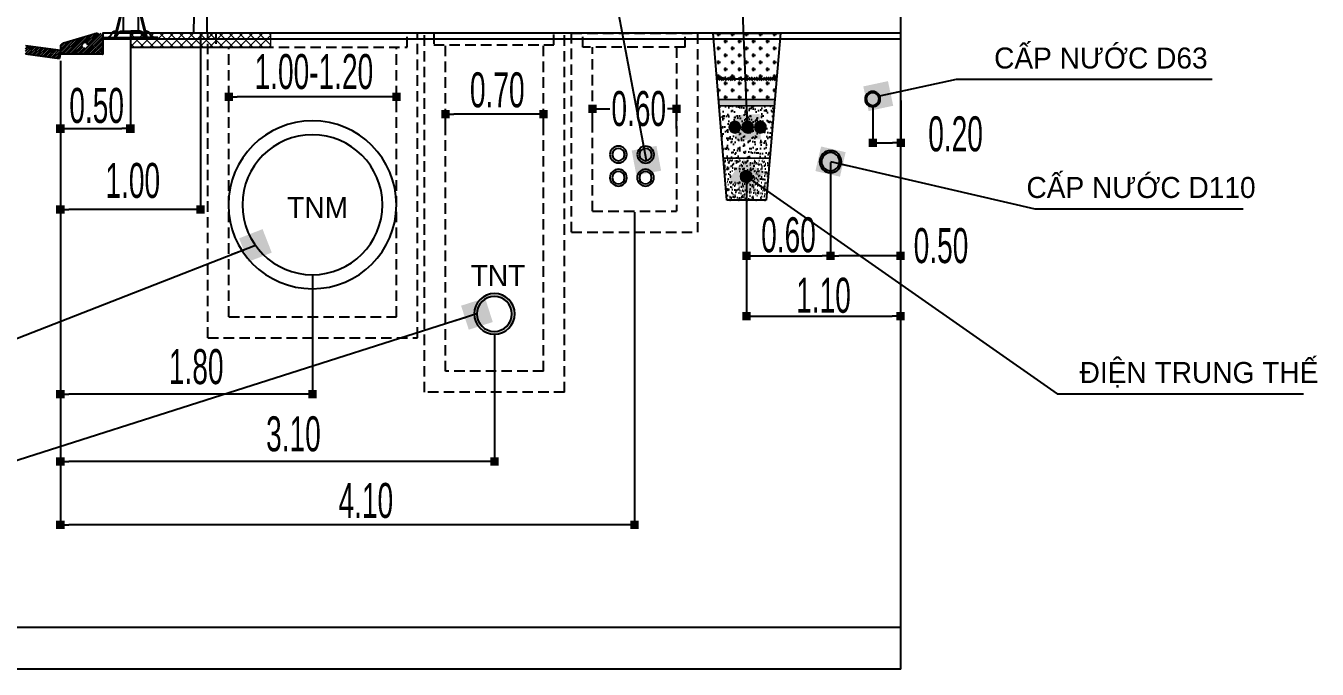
# Model space of a CAD drawing. Header units: millimetres. Extents: x 563079 to 571925, y 2063830 to 2067381.
# Drawn here: x 570985.2 to 571077.5, y 2066691.7 to 2066737.7 of the extents above; entities that cross this region are included whole.
import ezdxf

# ---------------------------------------------------------------- set-up
doc = ezdxf.new("R2010")
doc.units = ezdxf.units.MM
doc.header["$MEASUREMENT"] = 0
doc.linetypes.add('HIDDEN', pattern=[0.375, 0.25, -0.125])
for name, color, linetype in [('1 LONG DUONG', 6, 'Continuous'), ('BCXTN', 5, 'Continuous'), ('CONGDOC', 4, 'Continuous'), ('ENTCONGDUNG2', 4, 'Continuous'), ('HATCH', 8, 'Continuous'), ('MATCATDUONG', 8, 'Continuous'), ('MC', 7, 'Continuous'), ('moi', 7, 'Continuous'), ('SO', 48, 'Continuous'), ('Text', 7, 'Continuous'), ('THAN', 1, 'Continuous'), ('TONGTHE', 1, 'Continuous'), ('VE', 2, 'Continuous'), ('ViaHeS', 32, 'Continuous')]:
    doc.layers.add(name, color=color, linetype=linetype)
doc.styles.add('CHUKICHTHUOC', font='', dxfattribs={"width": 0.7})
doc.styles.add('KTEN', font='')
doc.styles.add('TIEUDE', font='', dxfattribs={"width": 0.8})
doc.styles.get('CHUKICHTHUOC').set_extended_font_data('.VnArial NarrowH')
doc.styles.get('KTEN').set_extended_font_data('.VnAvantH')
doc.styles.get('TIEUDE').set_extended_font_data('.VnAvantH')
doc.dimstyles.new('DIM3', dxfattribs={"dimscale": 1.2, "dimtxt": 1.2, "dimasz": 0.4, "dimexe": 0, "dimexo": 0, "dimgap": 0.3, "dimtad": 1, "dimzin": 0, "dimdsep": 46, "dimtxsty": 'TIEUDE', "dimblk1": 'BOXFILLED', "dimblk2": 'BOXFILLED', "dimsah": 1, "dimcen": 0.09, "dimdle": 0.8, "dimclrd": 9, "dimclre": 9, "dimclrt": 7, "dimadec": 1, "dimazin": 0, "dimtfac": 1, "dimtmove": 2, "dimatfit": 3, "dimldrblk": 'BOXFILLED', "dimfxl": 1, "dimtolj": 1, "dimtzin": 0, "dimarcsym": 0})
doc.dimstyles.new('TNDH', dxfattribs={"dimscale": 0, "dimtxt": 2.5, "dimasz": 0.6, "dimexe": 0.18, "dimexo": 0.0625, "dimgap": 0.2, "dimtad": 1, "dimlfac": 0.1, "dimzin": 0, "dimdsep": 46, "dimtxsty": 'CHUKICHTHUOC', "dimblk": 'BOXFILLED', "dimcen": 0.09, "dimclrd": 8, "dimclre": 8, "dimclrt": 4, "dimadec": 0, "dimazin": 0, "dimtfac": 1, "dimtofl": 0, "dimtmove": 2, "dimatfit": 3, "dimfxl": 1, "dimtolj": 1, "dimtzin": 0, "dimarcsym": 2})

# ---------------------------------------------------------------- blocks, each defined once
blk = doc.blocks.new('_BoxFilled')
at = {"color": 0, "linetype": 'ByBlock', "lineweight": -2}
blk.add_line((-0.5, 0), (-1, 0), dxfattribs=at)
at = {"color": 0, "linetype": 'ByBlock'}
blk.add_solid([(-0.5, 0.5), (0.5, 0.5), (-0.5, -0.5), (0.5, -0.5)], dxfattribs=at)
blk = doc.blocks.new('*D82')
at = {"layer": 'CONGDOC', "color": 8, "linetype": 'Continuous', "lineweight": -2, "transparency": 16777216}
for p, q in [((570992.703, 2066736.667), (570992.703, 2066730.136)), ((570987.703, 2066735.155), (570987.703, 2066730.136)), ((570988.303, 2066730.316), (570992.103, 2066730.316))]:
    blk.add_line(p, q, dxfattribs=at)
at = {"layer": 'Defpoints', "color": 0, "linetype": 'Continuous', "transparency": 16777216}
for p in [(570992.703, 2066736.729), (570987.703, 2066735.217), (570992.703, 2066730.316)]:
    blk.add_point(p, dxfattribs=at)
at = {"layer": 'CONGDOC', "color": 8, "linetype": 'Continuous', "lineweight": -2, "transparency": 16777216, "xscale": 0.6, "yscale": 0.6, "zscale": 0.6, "rotation": 180}
blk.add_blockref('_BoxFilled', (570987.703, 2066730.316), dxfattribs=at)
at = {"layer": 'CONGDOC', "color": 8, "linetype": 'Continuous', "lineweight": -2, "transparency": 16777216, "xscale": 0.6, "yscale": 0.6, "zscale": 0.6}
blk.add_blockref('_BoxFilled', (570992.703, 2066730.316), dxfattribs=at)
at = {"layer": 'CONGDOC', "color": 4, "linetype": 'Continuous', "transparency": 16777216, "insert": (570990.295, 2066731.957), "char_height": 2.5, "attachment_point": 5, "style": 'CHUKICHTHUOC'}
blk.add_mtext('\\A1;0.50', dxfattribs=at)
blk = doc.blocks.new('fasdfasdfsdf')
at = {"layer": 'ENTCONGDUNG2'}
for radius in [6, 5]:
    blk.add_circle((596021.849, 2065686.673), radius, dxfattribs=at)
blk = doc.blocks.new('*D83')
at = {"layer": 'CONGDOC', "color": 8, "linetype": 'Continuous', "lineweight": -2, "transparency": 16777216}
for p, q in [((570999.738, 2066732.276), (570999.738, 2066732.775)), ((571011.103, 2066732.595), (571000.338, 2066732.595)), ((571011.703, 2066732.276), (571011.703, 2066732.775))]:
    blk.add_line(p, q, dxfattribs=at)
at = {"layer": 'Defpoints', "color": 0, "linetype": 'Continuous', "transparency": 16777216}
for p in [(570999.738, 2066732.595), (570999.738, 2066732.213), (571011.703, 2066732.213)]:
    blk.add_point(p, dxfattribs=at)
at = {"layer": 'CONGDOC', "color": 8, "linetype": 'Continuous', "lineweight": -2, "transparency": 16777216, "xscale": 0.6, "yscale": 0.6, "zscale": 0.6, "rotation": 180}
blk.add_blockref('_BoxFilled', (570999.738, 2066732.595), dxfattribs=at)
at = {"layer": 'CONGDOC', "color": 8, "linetype": 'Continuous', "lineweight": -2, "transparency": 16777216, "xscale": 0.6, "yscale": 0.6, "zscale": 0.6}
blk.add_blockref('_BoxFilled', (571011.703, 2066732.595), dxfattribs=at)
at = {"layer": 'CONGDOC', "color": 4, "linetype": 'Continuous', "transparency": 16777216, "insert": (571005.811, 2066734.379), "char_height": 2.5, "attachment_point": 5, "style": 'CHUKICHTHUOC'}
blk.add_mtext('\\A1;1.00-1.20', dxfattribs=at)
blk = doc.blocks.new('*D84')
at = {"layer": 'CONGDOC', "color": 8, "linetype": 'Continuous', "lineweight": -2, "transparency": 16777216}
for p, q in [((571015.203, 2066730.622), (571015.203, 2066731.536)), ((571021.603, 2066731.356), (571015.803, 2066731.356)), ((571022.203, 2066730.622), (571022.203, 2066731.536))]:
    blk.add_line(p, q, dxfattribs=at)
at = {"layer": 'Defpoints', "color": 0, "linetype": 'Continuous', "transparency": 16777216}
for p in [(571015.203, 2066731.356), (571015.203, 2066730.559), (571022.203, 2066730.559)]:
    blk.add_point(p, dxfattribs=at)
at = {"layer": 'CONGDOC', "color": 8, "linetype": 'Continuous', "lineweight": -2, "transparency": 16777216, "xscale": 0.6, "yscale": 0.6, "zscale": 0.6, "rotation": 180}
blk.add_blockref('_BoxFilled', (571015.203, 2066731.356), dxfattribs=at)
at = {"layer": 'CONGDOC', "color": 8, "linetype": 'Continuous', "lineweight": -2, "transparency": 16777216, "xscale": 0.6, "yscale": 0.6, "zscale": 0.6}
blk.add_blockref('_BoxFilled', (571022.203, 2066731.356), dxfattribs=at)
at = {"layer": 'CONGDOC', "color": 4, "linetype": 'Continuous', "transparency": 16777216, "insert": (571018.905, 2066733.073), "char_height": 2.5, "attachment_point": 5, "style": 'CHUKICHTHUOC'}
blk.add_mtext('\\A1;0.70', dxfattribs=at)
blk = doc.blocks.new('*D85')
at = {"layer": 'CONGDOC', "color": 8, "linetype": 'Continuous', "lineweight": -2, "transparency": 16777216}
for p, q in [((570987.703, 2066732.583), (570987.703, 2066711.159)), ((571005.703, 2066719.817), (571005.703, 2066711.159)), ((571005.103, 2066711.339), (570988.303, 2066711.339))]:
    blk.add_line(p, q, dxfattribs=at)
at = {"layer": 'Defpoints', "color": 0, "linetype": 'Continuous', "transparency": 16777216}
for p in [(570987.703, 2066732.646), (571005.703, 2066719.879), (570987.703, 2066711.339)]:
    blk.add_point(p, dxfattribs=at)
at = {"layer": 'CONGDOC', "color": 8, "linetype": 'Continuous', "lineweight": -2, "transparency": 16777216, "xscale": 0.6, "yscale": 0.6, "zscale": 0.6, "rotation": 180}
blk.add_blockref('_BoxFilled', (570987.703, 2066711.339), dxfattribs=at)
at = {"layer": 'CONGDOC', "color": 8, "linetype": 'Continuous', "lineweight": -2, "transparency": 16777216, "xscale": 0.6, "yscale": 0.6, "zscale": 0.6}
blk.add_blockref('_BoxFilled', (571005.703, 2066711.339), dxfattribs=at)
at = {"layer": 'CONGDOC', "color": 4, "linetype": 'Continuous', "transparency": 16777216, "insert": (570997.407, 2066713.299), "char_height": 2.5, "attachment_point": 5, "style": 'CHUKICHTHUOC'}
blk.add_mtext('\\A1;1.80', dxfattribs=at)
blk = doc.blocks.new('*D86')
at = {"layer": 'CONGDOC', "color": 8, "linetype": 'Continuous', "lineweight": -2, "transparency": 16777216}
for p, q in [((570987.703, 2066721.808), (570987.703, 2066706.358)), ((571018.703, 2066715.572), (571018.703, 2066706.358)), ((571018.103, 2066706.538), (570988.303, 2066706.538))]:
    blk.add_line(p, q, dxfattribs=at)
at = {"layer": 'Defpoints', "color": 0, "linetype": 'Continuous', "transparency": 16777216}
for p in [(570987.703, 2066721.871), (571018.703, 2066715.635), (570987.703, 2066706.538)]:
    blk.add_point(p, dxfattribs=at)
at = {"layer": 'CONGDOC', "color": 8, "linetype": 'Continuous', "lineweight": -2, "transparency": 16777216, "xscale": 0.6, "yscale": 0.6, "zscale": 0.6, "rotation": 180}
blk.add_blockref('_BoxFilled', (570987.703, 2066706.538), dxfattribs=at)
at = {"layer": 'CONGDOC', "color": 8, "linetype": 'Continuous', "lineweight": -2, "transparency": 16777216, "xscale": 0.6, "yscale": 0.6, "zscale": 0.6}
blk.add_blockref('_BoxFilled', (571018.703, 2066706.538), dxfattribs=at)
at = {"layer": 'CONGDOC', "color": 4, "linetype": 'Continuous', "transparency": 16777216, "insert": (571004.349, 2066708.498), "char_height": 2.5, "attachment_point": 5, "style": 'CHUKICHTHUOC'}
blk.add_mtext('\\A1;3.10', dxfattribs=at)
blk = doc.blocks.new('fasfsfsdf')
at = {"lineweight": 0}
h = blk.add_hatch(dxfattribs=at)
h.set_pattern_fill('ANSI37', color=8, scale=4)
h.set_pattern_definition([(135, (1176635.7259, -2442.7125), (0.35355339059, 0.35355339059), []), (45, (1176635.7259, -2442.7125), (0.35355339059, -0.35355339059), [])])
h.paths.add_polyline_path([(596089.29, 2065606.878), (596089.29, 2065605.872), (596099.29, 2065605.872), (596099.29, 2065606.878)])
at = {"color": 99, "linetype": 'ByBlock'}
for p, q in [((596093.997, 2065620.861), (596093.831, 2065606.878)), ((596094.754, 2065606.878), (596094.654, 2065614.653)), ((596093.831, 2065606.878), (596093.826, 2065606.878)), ((596093.826, 2065606.878), (596094.754, 2065606.878))]:
    blk.add_line(p, q, dxfattribs=at)
at = {"lineweight": 0}
blk.add_lwpolyline([(596099.29, 2065606.878), (596089.29, 2065606.878), (596089.29, 2065605.872), (596099.29, 2065605.872)], close=True, dxfattribs=at)
at = {"layer": 'BCXTN', "color": 4, "linetype": 'Continuous'}
blk.add_line((596089.29, 2065605.872), (596099.191, 2065605.872), dxfattribs=at)
blk = doc.blocks.new('*D87')
at = {"layer": 'CONGDOC', "color": 8, "linetype": 'Continuous', "lineweight": -2, "transparency": 16777216}
for p, q in [((570997.703, 2066737.067), (570997.703, 2066724.366)), ((570987.703, 2066734.1), (570987.703, 2066724.366)), ((570997.103, 2066724.546), (570988.303, 2066724.546))]:
    blk.add_line(p, q, dxfattribs=at)
at = {"layer": 'Defpoints', "color": 0, "linetype": 'Continuous', "transparency": 16777216}
for p in [(570997.703, 2066737.129), (570987.703, 2066734.162), (570987.703, 2066724.546)]:
    blk.add_point(p, dxfattribs=at)
at = {"layer": 'CONGDOC', "color": 8, "linetype": 'Continuous', "lineweight": -2, "transparency": 16777216, "xscale": 0.6, "yscale": 0.6, "zscale": 0.6, "rotation": 180}
blk.add_blockref('_BoxFilled', (570987.703, 2066724.546), dxfattribs=at)
at = {"layer": 'CONGDOC', "color": 8, "linetype": 'Continuous', "lineweight": -2, "transparency": 16777216, "xscale": 0.6, "yscale": 0.6, "zscale": 0.6}
blk.add_blockref('_BoxFilled', (570997.703, 2066724.546), dxfattribs=at)
at = {"layer": 'CONGDOC', "color": 4, "linetype": 'Continuous', "transparency": 16777216, "insert": (570992.875, 2066726.599), "char_height": 2.5, "attachment_point": 5, "style": 'CHUKICHTHUOC'}
blk.add_mtext('\\A1;1.00', dxfattribs=at)
blk = doc.blocks.new('fsfsdf')
at = {"layer": 'SO'}
h = blk.add_hatch(color=4, dxfattribs=at)
h.paths.add_polyline_path([(596225.5, 2065685.04, 1), (596227.9, 2065685.04, 1)])
h.paths.add_polyline_path([(596227.7, 2065685.04, 1), (596225.7, 2065685.04, 1)], flags=17)
at = {"layer": 'SO', "color": 4}
for radius in [1.2, 1]:
    blk.add_circle((596226.7, 2065685.04), radius, dxfattribs=at)
blk = doc.blocks.new('*D88')
at = {"layer": 'CONGDOC', "color": 8, "linetype": 'Continuous', "lineweight": -2, "transparency": 16777216}
for p, q in [((571047.703, 2066733.681), (571047.703, 2066721.058)), ((571042.703, 2066727.899), (571042.703, 2066721.058)), ((571047.103, 2066721.238), (571043.303, 2066721.238))]:
    blk.add_line(p, q, dxfattribs=at)
at = {"layer": 'Defpoints', "color": 0, "linetype": 'Continuous', "transparency": 16777216}
for p in [(571047.703, 2066733.744), (571042.703, 2066727.962), (571042.703, 2066721.238)]:
    blk.add_point(p, dxfattribs=at)
at = {"layer": 'CONGDOC', "color": 8, "linetype": 'Continuous', "lineweight": -2, "transparency": 16777216, "xscale": 0.6, "yscale": 0.6, "zscale": 0.6, "rotation": 180}
blk.add_blockref('_BoxFilled', (571042.703, 2066721.238), dxfattribs=at)
at = {"layer": 'CONGDOC', "color": 8, "linetype": 'Continuous', "lineweight": -2, "transparency": 16777216, "xscale": 0.6, "yscale": 0.6, "zscale": 0.6}
blk.add_blockref('_BoxFilled', (571047.703, 2066721.238), dxfattribs=at)
at = {"layer": 'CONGDOC', "color": 4, "linetype": 'Continuous', "transparency": 16777216, "insert": (571050.594, 2066721.946), "char_height": 2.5, "attachment_point": 5, "style": 'CHUKICHTHUOC'}
blk.add_mtext('\\A1;0.50', dxfattribs=at)
blk = doc.blocks.new('*D89')
at = {"layer": 'CONGDOC', "color": 8, "linetype": 'Continuous', "lineweight": -2, "transparency": 16777216}
for p, q in [((571028.703, 2066724.349), (571028.703, 2066701.837)), ((570987.703, 2066715.935), (570987.703, 2066701.837)), ((571028.103, 2066702.017), (570988.303, 2066702.017))]:
    blk.add_line(p, q, dxfattribs=at)
at = {"layer": 'Defpoints', "color": 0, "linetype": 'Continuous', "transparency": 16777216}
for p in [(571028.703, 2066724.411), (570987.703, 2066715.997), (570987.703, 2066702.017)]:
    blk.add_point(p, dxfattribs=at)
at = {"layer": 'CONGDOC', "color": 8, "linetype": 'Continuous', "lineweight": -2, "transparency": 16777216, "xscale": 0.6, "yscale": 0.6, "zscale": 0.6, "rotation": 180}
blk.add_blockref('_BoxFilled', (570987.703, 2066702.017), dxfattribs=at)
at = {"layer": 'CONGDOC', "color": 8, "linetype": 'Continuous', "lineweight": -2, "transparency": 16777216, "xscale": 0.6, "yscale": 0.6, "zscale": 0.6}
blk.add_blockref('_BoxFilled', (571028.703, 2066702.017), dxfattribs=at)
at = {"layer": 'CONGDOC', "color": 4, "linetype": 'Continuous', "transparency": 16777216, "insert": (571009.519, 2066703.737), "char_height": 2.5, "attachment_point": 5, "style": 'CHUKICHTHUOC'}
blk.add_mtext('\\A1;4.10', dxfattribs=at)
blk = doc.blocks.new('*D90')
at = {"layer": 'CONGDOC', "color": 8, "linetype": 'Continuous', "lineweight": -2, "transparency": 16777216}
for p, q in [((571025.703, 2066730.333), (571025.703, 2066731.916)), ((571026.303, 2066731.736), (571026.946, 2066731.736)), ((571031.102, 2066731.736), (571031.069, 2066731.736)), ((571031.702, 2066730.333), (571031.702, 2066731.916))]:
    blk.add_line(p, q, dxfattribs=at)
at = {"layer": 'Defpoints', "color": 0, "linetype": 'Continuous', "transparency": 16777216}
for p in [(571025.703, 2066731.736), (571025.703, 2066730.27), (571031.702, 2066730.27)]:
    blk.add_point(p, dxfattribs=at)
at = {"layer": 'CONGDOC', "color": 8, "linetype": 'Continuous', "lineweight": -2, "transparency": 16777216, "xscale": 0.6, "yscale": 0.6, "zscale": 0.6, "rotation": 180}
blk.add_blockref('_BoxFilled', (571025.703, 2066731.736), dxfattribs=at)
at = {"layer": 'CONGDOC', "color": 8, "linetype": 'Continuous', "lineweight": -2, "transparency": 16777216, "xscale": 0.6, "yscale": 0.6, "zscale": 0.6}
blk.add_blockref('_BoxFilled', (571031.702, 2066731.736), dxfattribs=at)
at = {"layer": 'CONGDOC', "color": 4, "linetype": 'Continuous', "transparency": 16777216, "insert": (571029.007, 2066731.736), "char_height": 2.5, "attachment_point": 5, "style": 'CHUKICHTHUOC'}
blk.add_mtext('\\A1;0.60', dxfattribs=at)
blk = doc.blocks.new('fsdfsdf')
at = {"layer": 'SO'}
h = blk.add_hatch(color=4, dxfattribs=at)
h.paths.add_polyline_path([(596198.08, 2065686.309, 1), (596200.98, 2065686.309, 1)])
h.paths.add_polyline_path([(596200.78, 2065686.309, 1), (596198.28, 2065686.309, 1)], flags=17)
at = {"layer": 'SO', "color": 4}
for radius in [1.45, 1.25]:
    blk.add_circle((596199.53, 2065686.309), radius, dxfattribs=at)
blk = doc.blocks.new('1')
at = {"color": 3}
for p, q in [((562778.303, 2115783.894), (562771.004, 2115782.506)), ((562778.303, 2115783.894), (562778.553, 2115783.357)), ((562778.753, 2115783.41), (562778.735, 2115783.405)), ((562771.004, 2115781.894), (562771.004, 2115782.506)), ((562774.039, 2115782.597), (562773.973, 2115783.07)), ((562773.454, 2115781.759), (562773.133, 2115781.819))]:
    blk.add_line(p, q, dxfattribs=at)
at = {"layer": 'THAN', "color": 3}
blk.add_line((562770.975, 2115781.776), (562774.039, 2115782.597), dxfattribs=at)
at = {"layer": 'TONGTHE', "color": 3}
for p, q in [((562774.234, 2115782.199), (562778.735, 2115783.405)), ((562778.793, 2115783.19), (562778.735, 2115783.405)), ((562774.024, 2115782.704), (562770.947, 2115781.879)), ((562774.292, 2115781.983), (562778.793, 2115783.19)), ((562770.975, 2115781.776), (562770.947, 2115781.879)), ((562771.143, 2115781.286), (562771.009, 2115781.785)), ((562771.143, 2115781.286), (562773.133, 2115781.819)), ((562773.396, 2115781.975), (562774.233, 2115782.199)), ((562773.454, 2115781.759), (562773.396, 2115781.975)), ((562773.454, 2115781.759), (562774.291, 2115781.983)), ((562773.954, 2115781.893), (562773.896, 2115782.109))]:
    blk.add_line(p, q, dxfattribs=at)
blk = doc.blocks.new('DEN3')
at = {"layer": 'MATCATDUONG', "color": 222}
for p, q in [((10943.02, 5254.76, 1.58), (10942.11, 5251.09, 1.58)), ((10943.16, 5254.76, 1.58), (10942.24, 5251.09, 1.58)), ((10943.35, 5254.76, 1.58), (10943.35, 5251.98, 1.58)), ((10945.49, 5254.76, 1.58), (10945.49, 5251.98, 1.58)), ((10945.69, 5254.76, 1.58), (10946.6, 5251.09, 1.58)), ((10945.82, 5254.76, 1.58), (10946.74, 5251.09, 1.58)), ((10941.43, 5251.2, 1.58), (10941.79, 5251.77, 1.58)), ((10942.17, 5251.98, 1.58), (10942.33, 5251.98, 1.58)), ((10942.34, 5251.2, 1.58), (10942.7, 5251.77, 1.58)), ((10942.34, 5251.2, 1.58), (10942.7, 5251.77, 1.58)), ((10943.08, 5251.98, 1.58), (10944.42, 5251.98, 1.58)), ((10943.14, 5251.98, 1.58), (10944.33, 5251.98, 1.58)), ((10945.76, 5251.98, 1.58), (10944.42, 5251.98, 1.58)), ((10945.71, 5251.98, 1.58), (10944.51, 5251.98, 1.58)), ((10946.5, 5251.2, 1.58), (10946.14, 5251.77, 1.58)), ((10946.68, 5251.98, 1.58), (10946.52, 5251.98, 1.58)), ((10947.41, 5251.2, 1.58), (10947.05, 5251.77, 1.58)), ((10940.53, 5250.87, 1.58), (10940.53, 5251.09, 1.58)), ((10940.53, 5251.09, 1.58), (10941.24, 5251.09, 1.58)), ((10940.53, 5251.09, 1.58), (10944.42, 5251.09, 1.58)), ((10944.42, 5250.87, 1.58), (10940.53, 5250.87, 1.58)), ((10941.44, 5251.09, 1.58), (10942.15, 5251.09, 1.58)), ((10941.44, 5251.09, 1.58), (10942.15, 5251.09, 1.58)), ((10948.31, 5251.09, 1.58), (10944.42, 5251.09, 1.58)), ((10944.42, 5250.87, 1.58), (10948.31, 5250.87, 1.58)), ((10947.4, 5251.09, 1.58), (10946.69, 5251.09, 1.58)), ((10948.31, 5251.09, 1.58), (10947.6, 5251.09, 1.58)), ((10948.31, 5250.87, 1.58), (10948.31, 5251.09, 1.58))]:
    blk.add_line(p, q, dxfattribs=at)
at = {"layer": 'MATCATDUONG', "color": 222, "elevation": 1.58}
for points in [[(10945.72, 5254.76), (10945.15, 5329.78, -0.337838), (10960.65, 5350.57), (10973.24, 5353.47), (10972.96, 5354.52), (10959.34, 5351.48, 0.326638), (10943.7, 5330.86), (10943.13, 5254.76)], [(10943.89, 5268.37, -0.414214), (10943.5, 5268.76), (10943.5, 5274.79, -0.414214), (10943.89, 5275.18), (10944.96, 5275.18, -0.414214), (10945.35, 5274.79), (10945.35, 5268.76, -0.414214), (10944.96, 5268.37), (10943.89, 5268.37), (10944.96, 5268.37)]]:
    blk.add_lwpolyline(points, format="xyb", dxfattribs=at)
for points in [[(10943.02, 5254.76), (10943.16, 5254.76), (10943.35, 5254.76)], [(10945.82, 5254.76), (10945.69, 5254.76), (10945.49, 5254.76)]]:
    blk.add_lwpolyline(points, dxfattribs=at)
at = {"layer": 'MATCATDUONG', "color": 222}
for centre, radius, start, end in [((10942.17, 5251.54, 1.58), 0.444, 90, 147.9946), ((10943.08, 5251.54, 1.58), 0.444, 90, 147.9946), ((10943.08, 5251.54, 1.58), 0.444, 90, 147.9946), ((10945.76, 5251.54, 1.58), 0.444, 32.0054, 90), ((10946.68, 5251.54, 1.58), 0.444, 32.0054, 90), ((10941.24, 5251.31, 1.58), 0.222, 270, 327.9946), ((10942.15, 5251.31, 1.58), 0.222, 270, 327.9946), ((10942.15, 5251.31, 1.58), 0.222, 295.1025, 327.9946), ((10946.69, 5251.31, 1.58), 0.222, 212.0054, 244.8975), ((10947.6, 5251.31, 1.58), 0.222, 212.0054, 270)]:
    blk.add_arc(centre, radius, start, end, dxfattribs=at)
at = {"layer": 'Text', "linetype": 'ByBlock', "xscale": 2.29229237139225, "yscale": 2.29229237139225, "zscale": 2.29229237139225}
blk.add_blockref('1', (-1279064.59, -4844636.71, 1.58), dxfattribs=at)
blk = doc.blocks.new('fasdfasdf')
at = {"layer": 'HATCH', "color": 4}
for radius in [75, 55]:
    blk.add_circle((398246, 417225), radius, dxfattribs=at)
blk = doc.blocks.new('gdfgdgfdfgsdfgdf')
at = {"layer": 'SO', "color": 99, "linetype": 'HIDDEN', "ltscale": 3}
for p, q in [((595953.967, 2065578.691), (595953.967, 2065564.473)), ((595962.966, 2065578.691), (595953.967, 2065578.691)), ((595954.858, 2065577.691), (595954.858, 2065578.692)), ((595954.858, 2065577.691), (595954.858, 2065578.691)), ((595962.163, 2065577.691), (595962.163, 2065578.691)), ((595962.966, 2065564.473), (595962.966, 2065578.691)), ((595954.858, 2065577.691), (595962.163, 2065577.691)), ((595955.467, 2065577.691), (595955.467, 2065576.691)), ((595955.467, 2065577.691), (595955.467, 2065565.973)), ((595961.466, 2065565.973), (595961.466, 2065577.691)), ((595962.163, 2065577.771), (595962.163, 2065577.691)), ((595961.466, 2065565.973), (595955.467, 2065565.973)), ((595962.966, 2065564.473), (595953.967, 2065564.473))]:
    blk.add_line(p, q, dxfattribs=at)
at = {"layer": 'HATCH', "color": 4, "xscale": 0.008000000001629815, "yscale": 0.008000000001629815, "zscale": 0.008000000001629815}
for p in [(592771.701, 2062232.224), (592773.647, 2062232.231), (592771.711, 2062230.577), (592773.647, 2062230.577)]:
    blk.add_blockref('fasdfasdf', p, dxfattribs=at)
blk = doc.blocks.new('*D285')
at = {"layer": 'CONGDOC', "color": 8, "linetype": 'Continuous', "lineweight": -2, "transparency": 16777216}
for p, q in [((571045.726, 2066731.912), (571045.726, 2066729.129)), ((571047.726, 2066732.33), (571047.726, 2066729.129)), ((571046.326, 2066729.309), (571047.126, 2066729.309))]:
    blk.add_line(p, q, dxfattribs=at)
at = {"layer": 'Defpoints', "color": 0, "linetype": 'Continuous', "transparency": 16777216}
for p in [(571045.726, 2066731.974), (571047.726, 2066732.392), (571047.726, 2066729.309)]:
    blk.add_point(p, dxfattribs=at)
at = {"layer": 'CONGDOC', "color": 8, "linetype": 'Continuous', "lineweight": -2, "transparency": 16777216, "xscale": 0.6, "yscale": 0.6, "zscale": 0.6, "rotation": 180}
blk.add_blockref('_BoxFilled', (571045.726, 2066729.309), dxfattribs=at)
at = {"layer": 'CONGDOC', "color": 8, "linetype": 'Continuous', "lineweight": -2, "transparency": 16777216, "xscale": 0.6, "yscale": 0.6, "zscale": 0.6}
blk.add_blockref('_BoxFilled', (571047.726, 2066729.309), dxfattribs=at)
at = {"layer": 'CONGDOC', "color": 4, "linetype": 'Continuous', "transparency": 16777216, "insert": (571051.633, 2066729.928), "char_height": 2.5, "attachment_point": 5, "style": 'CHUKICHTHUOC'}
blk.add_mtext('\\A1;0.20', dxfattribs=at)
blk = doc.blocks.new('fasdfasfdsd')
at = {"layer": '1 LONG DUONG', "linetype": 'ByBlock'}
h = blk.add_hatch(color=256, dxfattribs=at)
edge = h.paths.add_edge_path()
edge.add_ellipse((571102.836, 2066730.022), major_axis=(0.279, 0.279), ratio=1, start_angle=0, end_angle=360, ccw=False)
h = blk.add_hatch(color=256, dxfattribs=at)
edge = h.paths.add_edge_path()
edge.add_ellipse((571103.753, 2066730.022), major_axis=(0.279, 0.279), ratio=1, start_angle=0, end_angle=360, ccw=False)
h = blk.add_hatch(color=256, dxfattribs=at)
edge = h.paths.add_edge_path()
edge.add_ellipse((571104.657, 2066730.022), major_axis=(0.279, 0.279), ratio=1, start_angle=0, end_angle=360, ccw=False)
h = blk.add_hatch(color=256, dxfattribs=at)
edge = h.paths.add_edge_path()
edge.add_ellipse((571103.644, 2066726.505), major_axis=(0.314, 0.314), ratio=1, start_angle=0, end_angle=360, ccw=False)
at = {"layer": 'SO'}
h = blk.add_hatch(dxfattribs=at)
h.set_pattern_fill('CROSS', color=89, scale=2, style=0)
h.set_pattern_definition([(180, (1167066.33835, 1172.5502), (-0.5, 0.5), [0.25, -0.75]), (90, (1167066.21335, 1172.4252), (0.5, 0.5), [0.25, -0.75])])
h.paths.add_polyline_path([(571106.094, 2066736.727), (571105.815, 2066733.482), (571105.795, 2066733.482), (571105.795, 2066733.482), (571105.794, 2066733.482), (571105.472, 2066733.482), (571105.06, 2066733.482), (571104.65, 2066733.482), (571104.324, 2066733.482), (571103.966, 2066733.482), (571102.093, 2066733.482), (571102.093, 2066733.483), (571102.092, 2066733.482), (571101.555, 2066733.482), (571101.286, 2066736.731)])
h.paths.add_polyline_path([(571105.815, 2066733.482), (571105.687, 2066732.002), (571101.676, 2066732.017), (571101.555, 2066733.482), (571102.733, 2066733.482), (571102.733, 2066733.482), (571102.733, 2066733.482), (571103.221, 2066733.482), (571103.222, 2066733.482), (571103.222, 2066733.482), (571103.618, 2066733.482), (571103.622, 2066733.478), (571103.625, 2066733.482), (571103.959, 2066733.482), (571103.963, 2066733.478), (571103.966, 2066733.482), (571104.318, 2066733.482), (571104.321, 2066733.479), (571104.324, 2066733.482), (571104.644, 2066733.482), (571104.647, 2066733.479), (571104.65, 2066733.482), (571105.056, 2066733.482), (571105.058, 2066733.48), (571105.06, 2066733.482), (571105.467, 2066733.482), (571105.469, 2066733.479), (571105.472, 2066733.482)])
blk.add_hatch(color=6, dxfattribs=at).paths.add_polyline_path([(571105.647, 2066731.534), (571105.687, 2066732), (571101.676, 2066732.017), (571101.714, 2066731.549)])
h = blk.add_hatch(dxfattribs=at)
h.set_pattern_fill('AR-SAND', color=89, scale=0.3, style=0)
h.set_pattern_definition([(142.5, (1167066.33835, 1172.5502), (0.01889800743, 0.5780471307), [0, -0.456, 0, -0.51, 0, -0.4875]), (172.5, (1167066.33835, 1172.5502), (-0.53093301158, 0.84664381957), [0, -0.246, 0, -0.411, 0, -0.1575]), (212.5, (1167066.70735, 1172.5502), (-0.93424255853, 0.00169771606), [0, -0.15, 0, -0.54, 0, -0.705]), (222.5, (1167066.70735, 1172.5502), (-0.90183798137, 0.26330266948), [0, -0.075, 0, -0.354, 0, -0.405])])
h.paths.add_polyline_path([(571105.325, 2066727.794), (571105.647, 2066731.534), (571101.714, 2066731.549), (571102.023, 2066727.803)])
edge = h.paths.add_edge_path(flags=16)
edge.add_ellipse((571102.836, 2066730.022), major_axis=(0.279, 0.279), ratio=1, start_angle=0, end_angle=360, ccw=False)
edge = h.paths.add_edge_path(flags=16)
edge.add_ellipse((571103.753, 2066730.022), major_axis=(0.279, 0.279), ratio=1, start_angle=0, end_angle=360, ccw=False)
h = blk.add_hatch(dxfattribs=at)
h.set_pattern_fill('AR-SAND', color=89, scale=0.2, style=0)
h.set_pattern_definition([(142.5, (1167066.33835, 1172.5502), (0.01259867162, 0.385364753803), [0, -0.304, 0, -0.34, 0, -0.325]), (172.5, (1167066.33835, 1172.5502), (-0.35395534105, 0.56442921305), [0, -0.164, 0, -0.274, 0, -0.105]), (212.5, (1167066.58435, 1172.5502), (-0.62282837235, 0.00113181071), [0, -0.1, 0, -0.36, 0, -0.47]), (222.5, (1167066.58435, 1172.5502), (-0.60122532091, 0.17553511299), [0, -0.05, 0, -0.236, 0, -0.27])])
h.paths.add_polyline_path([(571105.069, 2066724.813), (571105.325, 2066727.794), (571102.023, 2066727.803), (571102.27, 2066724.813)])
edge = h.paths.add_edge_path(flags=16)
edge.add_ellipse((571103.012, 2066726.505), major_axis=(0.283, 0.283), ratio=1, start_angle=0, end_angle=360, ccw=False)
at = {"layer": '1 LONG DUONG', "linetype": 'ByBlock'}
for p, q in [((571101.286, 2066736.731), (571106.094, 2066736.727)), ((571102.27, 2066724.813), (571101.286, 2066736.731)), ((571101.555, 2066733.482), (571105.815, 2066733.482)), ((571101.676, 2066733.601), (571101.931, 2066733.364)), ((571101.906, 2066733.609), (571101.701, 2066733.356)), ((571101.965, 2066733.601), (571102.22, 2066733.364)), ((571102.196, 2066733.61), (571101.99, 2066733.356)), ((571102.309, 2066733.601), (571102.564, 2066733.364)), ((571102.54, 2066733.609), (571102.334, 2066733.355)), ((571102.606, 2066733.601), (571102.861, 2066733.364)), ((571102.836, 2066733.609), (571102.63, 2066733.355)), ((571103.094, 2066733.601), (571103.349, 2066733.364)), ((571103.324, 2066733.609), (571103.119, 2066733.355)), ((571103.494, 2066733.597), (571103.749, 2066733.36)), ((571103.725, 2066733.605), (571103.519, 2066733.352)), ((571103.836, 2066733.597), (571104.09, 2066733.36)), ((571104.066, 2066733.605), (571103.86, 2066733.352)), ((571104.194, 2066733.597), (571104.449, 2066733.36)), ((571104.424, 2066733.606), (571104.218, 2066733.352)), ((571104.52, 2066733.598), (571104.775, 2066733.361)), ((571104.75, 2066733.606), (571104.544, 2066733.352)), ((571105.113, 2066733.598), (571104.858, 2066733.361)), ((571104.882, 2066733.606), (571105.088, 2066733.352)), ((571105.438, 2066733.601), (571105.183, 2066733.364)), ((571105.208, 2066733.609), (571105.414, 2066733.356)), ((571105.762, 2066733.6), (571105.507, 2066733.363)), ((571105.531, 2066733.609), (571105.737, 2066733.355)), ((571105.647, 2066731.534), (571101.714, 2066731.549)), ((571105.325, 2066727.794), (571102.023, 2066727.803)), ((571105.069, 2066724.813), (571102.27, 2066724.813))]:
    blk.add_line(p, q, dxfattribs=at)
at = {"layer": '1 LONG DUONG', "color": 6, "linetype": 'ByBlock'}
blk.add_line((571101.676, 2066732.017), (571105.687, 2066732), dxfattribs=at)
at = {"layer": '1 LONG DUONG', "linetype": 'ByBlock'}
blk.add_lwpolyline([(571106.094, 2066736.727), (571106.094, 2066736.727), (571105.069, 2066724.813)], dxfattribs=at)
at = {"layer": '1 LONG DUONG', "linetype": 'ByBlock', "extrusion": (0, 0, -1)}
for centre, major_axis, start_param, end_param in [((571102.836, 2066730.022), (0.279, 0.279), 1.570796326794897, 7.853981633974483), ((571103.753, 2066730.022), (0.279, 0.279), 1.570796326586349, 7.853981633765935), ((571104.657, 2066730.022), (0.279, 0.279), 1.570796326586349, 7.853981633765935), ((571103.644, 2066726.505), (0.283, 0.283), 1.570796326794897, 7.853981633974483)]:
    blk.add_ellipse(centre, major_axis=major_axis, ratio=1, start_param=start_param, end_param=end_param, dxfattribs=at)
blk = doc.blocks.new('*D286')
at = {"layer": 'CONGDOC', "color": 8, "linetype": 'Continuous', "lineweight": -2, "transparency": 16777216}
for p, q in [((571036.703, 2066726.842), (571036.703, 2066716.74)), ((571047.703, 2066725.513), (571047.703, 2066716.74)), ((571037.303, 2066716.92), (571047.103, 2066716.92))]:
    blk.add_line(p, q, dxfattribs=at)
at = {"layer": 'Defpoints', "color": 0, "linetype": 'Continuous', "transparency": 16777216}
for p in [(571036.703, 2066726.905), (571047.703, 2066725.575), (571047.703, 2066716.92)]:
    blk.add_point(p, dxfattribs=at)
at = {"layer": 'CONGDOC', "color": 8, "linetype": 'Continuous', "lineweight": -2, "transparency": 16777216, "xscale": 0.6, "yscale": 0.6, "zscale": 0.6, "rotation": 180}
blk.add_blockref('_BoxFilled', (571036.703, 2066716.92), dxfattribs=at)
at = {"layer": 'CONGDOC', "color": 8, "linetype": 'Continuous', "lineweight": -2, "transparency": 16777216, "xscale": 0.6, "yscale": 0.6, "zscale": 0.6}
blk.add_blockref('_BoxFilled', (571047.703, 2066716.92), dxfattribs=at)
at = {"layer": 'CONGDOC', "color": 4, "linetype": 'Continuous', "transparency": 16777216, "insert": (571042.203, 2066718.396), "char_height": 2.5, "attachment_point": 5, "style": 'CHUKICHTHUOC'}
blk.add_mtext('\\A1;1.10', dxfattribs=at)
blk = doc.blocks.new('*D287')
at = {"layer": 'CONGDOC', "color": 8, "linetype": 'Continuous', "lineweight": -2, "transparency": 16777216}
for p, q in [((571036.703, 2066726.842), (571036.703, 2066721.058)), ((571042.703, 2066726.146), (571042.703, 2066721.058)), ((571037.303, 2066721.238), (571042.103, 2066721.238))]:
    blk.add_line(p, q, dxfattribs=at)
at = {"layer": 'Defpoints', "color": 0, "linetype": 'Continuous', "transparency": 16777216}
for p in [(571036.703, 2066726.905), (571042.703, 2066726.208), (571042.703, 2066721.238)]:
    blk.add_point(p, dxfattribs=at)
at = {"layer": 'CONGDOC', "color": 8, "linetype": 'Continuous', "lineweight": -2, "transparency": 16777216, "xscale": 0.6, "yscale": 0.6, "zscale": 0.6, "rotation": 180}
blk.add_blockref('_BoxFilled', (571036.703, 2066721.238), dxfattribs=at)
at = {"layer": 'CONGDOC', "color": 8, "linetype": 'Continuous', "lineweight": -2, "transparency": 16777216, "xscale": 0.6, "yscale": 0.6, "zscale": 0.6}
blk.add_blockref('_BoxFilled', (571042.703, 2066721.238), dxfattribs=at)
at = {"layer": 'CONGDOC', "color": 4, "linetype": 'Continuous', "transparency": 16777216, "insert": (571039.703, 2066722.715), "char_height": 2.5, "attachment_point": 5, "style": 'CHUKICHTHUOC'}
blk.add_mtext('\\A1;0.60', dxfattribs=at)

msp = doc.modelspace()

# ---------------------------------------------------------------- hatches: boundary and pattern name
at = {"layer": 'VE', "linetype": 'Continuous', "ltscale": 0.2}
h = msp.add_hatch(dxfattribs=at)
h.set_pattern_fill('ANSI31', color=9, style=0)
h.set_pattern_definition([(45, (570897.65277, 2066942.38051), (-0.08838835, 0.08838835), [])])
h.paths.add_polyline_path([(570987.72639, 2066735.62907), (570987.72639, 2066736.22595, -0.22564449), (570987.95363, 2066736.43588), (570990.10696, 2066737.09922, -0.06132136), (570990.3495, 2066737.12907), (570990.72639, 2066737.12907), (570990.72639, 2066735.62907)])
h.paths.add_polyline_path([(570989.63598, 2066736.30551, 1), (570989.27598, 2066736.30551, 1)], flags=16)
h = msp.add_hatch(dxfattribs=at)
h.set_pattern_fill('ANSI31', color=9, style=0)
h.set_pattern_definition([(45, (570875.99439, 2066942.51523), (-0.08838835, 0.08838835), [])])
h.paths.add_polyline_path([(570987.6447, 2066735.3331), (570987.72639, 2066735.92751), (570985.24967, 2066736.26789), (570985.22639, 2066736.0985), (570985.22639, 2066735.66545)])
h.paths.add_polyline_path([(570986.9237, 2066735.86783), (570986.9237, 2066736.28563), (570987.30449, 2066736.28563), (570987.30449, 2066735.86783)], flags=9)

# ---------------------------------------------------------------- linework, layer by layer
at = {"layer": 'MC'}
for points in [[(570807.72639, 2066694.701), (571047.72639, 2066694.701)], [(571047.72639, 2066691.701), (570807.72639, 2066691.701)]]:
    msp.add_lwpolyline(points, dxfattribs=at)
at = {"layer": 'moi', "color": 6, "linetype": 'Continuous'}
for p, q in [((571047.70311, 2066764.39542), (571047.70311, 2066696.20353)), ((571047.70311, 2066757.69925), (571047.70311, 2066691.701))]:
    msp.add_line(p, q, dxfattribs=at)
at = {"layer": 'moi', "color": 5, "linetype": 'Continuous'}
msp.add_line((570990.74062, 2066736.72907), (571047.72639, 2066736.72907), dxfattribs=at)
at = {"layer": 'SO', "color": 99, "linetype": 'HIDDEN', "ltscale": 3}
for p, q in [((570998.23829, 2066715.3793), (570998.23829, 2066737.12907)), ((571013.20311, 2066715.3793), (571013.20311, 2066737.12907)), ((571013.70311, 2066711.48462), (571013.70311, 2066737.12907)), ((571023.70311, 2066711.48462), (571023.70311, 2066737.12907)), ((571015.20311, 2066712.98462), (571015.20311, 2066736.2952)), ((571022.20311, 2066712.98462), (571022.20311, 2066736.2952)), ((570999.73829, 2066716.8793), (570999.73829, 2066736.12907)), ((571011.70311, 2066716.8793), (571011.70311, 2066736.12907)), ((570999.73829, 2066716.8793), (571011.70311, 2066716.8793)), ((570998.23829, 2066715.3793), (571013.20311, 2066715.3793)), ((571022.20311, 2066712.98462), (571015.20311, 2066712.98462)), ((571023.70311, 2066711.48462), (571013.70311, 2066711.48462))]:
    msp.add_line(p, q, dxfattribs=at)
for points in [[(570998.80563, 2066737.12907), (570998.80563, 2066736.12907), (571012.47859, 2066736.12907), (571012.47859, 2066737.12907)], [(571014.36577, 2066737.12907), (571014.36577, 2066736.2952), (571022.93889, 2066736.2952), (571022.93889, 2066737.12907)]]:
    msp.add_lwpolyline(points, dxfattribs=at)
at = {"layer": 'VE', "color": 4, "linetype": 'Continuous', "ltscale": 0.2}
for p, q in [((570985.24967, 2066736.26789), (570987.72639, 2066735.92751)), ((570987.72639, 2066735.92751), (570987.6447, 2066735.3331)), ((570989.72639, 2066735.62907), (570989.72639, 2066735.62676))]:
    msp.add_line(p, q, dxfattribs=at)
msp.add_lwpolyline([(571047.72639, 2066737.12907), (570990.72639, 2066737.12907), (570990.72639, 2066735.62907), (570987.72639, 2066735.62907), (570987.72639, 2066736.22595, -0.22564449), (570987.95363, 2066736.43588), (570990.10696, 2066737.09922, -0.06132136), (570990.3495, 2066737.12907)], format="xyb", dxfattribs=at)
at = {"layer": 'VE', "color": 2, "linetype": 'Continuous'}
msp.add_lwpolyline([(570989.27598, 2066736.30551, -1), (570989.63598, 2066736.30551, -1)], format="xyb", dxfattribs=at)
at = {"layer": 'VE', "color": 9, "linetype": 'Continuous', "ltscale": 0.2}
msp.add_lwpolyline([(570985.22639, 2066735.66545), (570987.6447, 2066735.3331)], dxfattribs=at)

# ---------------------------------------------------------------- block references
at = {"layer": 'MATCATDUONG', "color": 30, "xscale": -0.4983398430049419, "yscale": 0.4983398430049419, "zscale": 0.4983398430049419}
msp.add_blockref('DEN3', (576446.76789, 2064120.01129, -0.78845), dxfattribs=at)
at = {"layer": 'SO', "color": 4, "xscale": -1}
for name, p in [('fasfsfsdf', (1167091.99299, 1130.25078)), ('gdfgdgfdfgsdfgdf', (1166987.16955, 1158.43796)), ('fasdfasdfsdf', (1167027.55255, 1038.20601)), ('fsdfsdf', (1167218.23316, 1030.77614))]:
    msp.add_blockref(name, p, dxfattribs=at)
at = {"layer": 'SO', "color": 4}
for p, xscale, yscale, zscale in [((842328.86211, 1126845.73457), -0.4550000000745058, 0.4550000000745058, 0.4550000000745058), ((958590.06113, 724032.68406), -0.6499999999941792, 0.6499999999941792, 0.6499999999941792)]:
    msp.add_blockref('fsfsdf', p, dxfattribs=dict(at, xscale=xscale, yscale=yscale, zscale=zscale))
at = {"layer": 'ViaHeS'}
msp.add_blockref('fasdfasfdsd', (-66.9664, 0.40008), dxfattribs=at)

# ---------------------------------------------------------------- texts
at = {"layer": 'MC', "style": 'KTEN'}
for s, p in [('cÊp n\xadíc d63', (571054.38598, 2066734.61324)), ('cÊp n\xadíc d110', (571056.69697, 2066725.36437)), ('tnm', (571003.90194, 2066723.92843)), ('tnt', (571017.0076, 2066719.06731)), ('®iÖn trung thÕ', (571060.49279, 2066712.14653))]:
    msp.add_text(s, height=1.5, dxfattribs=at).set_placement(p)

# ---------------------------------------------------------------- dimensions: what is measured, and where the dimension line sits
at = {"layer": 'CONGDOC', "linetype": 'Continuous'}
for base, p1, p2, picture, middle in [((570987.70311, 2066724.54557), (570997.70311, 2066737.12907), (570987.70311, 2066734.16226), '*D87', (570992.87526, 2066726.59934)), ((570992.70311, 2066730.3165), (570987.70311, 2066735.21707), (570992.70311, 2066736.72907), '*D82', (570990.29485, 2066731.95669)), ((571015.20311, 2066731.35568), (571022.20311, 2066730.55915), (571015.20311, 2066730.55915), '*D84', (571018.90462, 2066733.073)), ((571042.70311, 2066721.23818), (571047.70311, 2066733.74398), (571042.70311, 2066727.96183), '*D88', (571050.59424, 2066721.94576)), ((570987.70311, 2066711.33893), (571005.70311, 2066719.8793), (570987.70311, 2066732.64553), '*D85', (570997.40695, 2066713.29935)), ((571025.70311, 2066731.73564), (571031.70215, 2066730.27011), (571025.70311, 2066730.27011), '*D90', (571029.0074, 2066731.73564)), ((571047.72639, 2066729.30868), (571045.72639, 2066731.97441), (571047.72639, 2066732.39245), '*D285', (571051.63338, 2066729.92835)), ((570987.70311, 2066702.01722), (571028.70263, 2066724.41115), (570987.70311, 2066715.99723), '*D89', (571009.51882, 2066703.73704)), ((570987.70311, 2066706.53778), (571018.70311, 2066715.63475), (570987.70311, 2066721.87098), '*D86', (571004.34925, 2066708.49761))]:
    dim = msp.add_linear_dim(base=base, p1=p1, p2=p2, angle=180, dimstyle='TNDH', override={"dimscale": 1}, dxfattribs=at)
    dim.commit()
    dim.dimension.update_dxf_attribs({"geometry": picture, "text_midpoint": middle, "dimtype": 160})
dim = msp.add_linear_dim(base=(570999.73829, 2066732.59461), p1=(571011.70311, 2066732.21346), p2=(570999.73829, 2066732.21346), angle=180, text='1.00-1.20', dimstyle='TNDH', override={"dimscale": 1}, dxfattribs=at)
dim.commit()
dim.dimension.update_dxf_attribs({"geometry": '*D83', "text_midpoint": (571005.81092, 2066734.37865), "dimtype": 160})
for base, p2, picture, middle in [((571042.70311, 2066721.23818), (571042.70311, 2066726.20837), '*D287', (571039.70311, 2066722.71461)), ((571047.70311, 2066716.91965), (571047.70311, 2066725.57523), '*D286', (571042.20311, 2066718.39608))]:
    dim = msp.add_linear_dim(base=base, p1=(571036.70311, 2066726.90491), p2=p2, dimstyle='TNDH', override={"dimscale": 1}, dxfattribs=at)
    dim.commit()
    dim.dimension.update_dxf_attribs({"geometry": picture, "text_midpoint": middle})

# ---------------------------------------------------------------- leaders
at = {"layer": 'MC', "color": 9}
for points in [[(571036.78629, 2066730.42186), (571035.65886, 2066757.72688), (571017.40504, 2066757.72688)], [(571029.55679, 2066728.03232), (571025.44025, 2066749.98181), (571005.23368, 2066749.98181)], [(571046.11305, 2066732.64305), (571051.69822, 2066733.84169), (571069.95204, 2066733.84169)], [(571042.70312, 2066727.96188), (571057.29083, 2066724.59282), (571072.17507, 2066724.59282)], [(571036.70311, 2066726.90491), (571058.8884, 2066711.37499), (571076.47623, 2066711.37499)], [(571001.63493, 2066721.97242), (570980.38802, 2066713.66373), (570952.49245, 2066713.66373)], [(571017.45311, 2066717.08475), (570982.37222, 2066705.88773), (570954.47665, 2066705.88773)]]:
    msp.add_leader(points, dimstyle='DIM3', override={"dimasz": 1.5, "dimgap": 0.3, "dimtad": 0}, dxfattribs=at)

doc.saveas('drawing.dxf')
